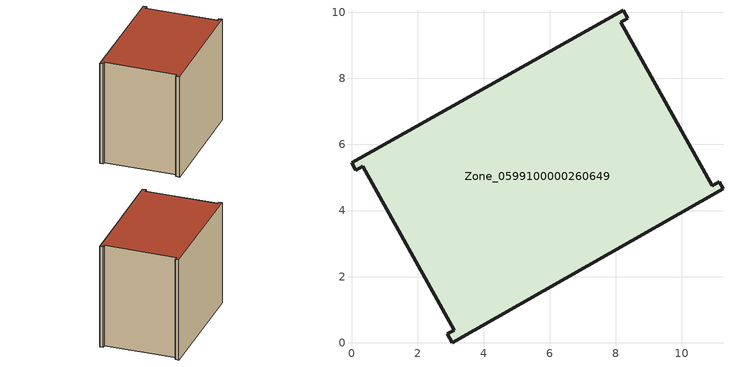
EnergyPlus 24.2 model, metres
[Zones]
Zone_0599100000260649
 floor ground (C_G): 8.23,10.06 8.37,9.82 8.16,9.7 10.92,4.75 11.13,4.87 11.25,4.66 3.04,0 2.9,0.26 3.11,0.38 0.34,5.34 0.13,5.22 0,5.45 z0
 wall outside (C_F): 11.25,4.66 11.13,4.87 10.92,4.75 8.16,9.7 8.37,9.82 8.23,10.06 0,5.45 0.13,5.22 0.34,5.34 3.11,0.38 2.9,0.26 3.04,0 11.25,4.66 z0:8.38
 roof outside (C_R): 8.23,10.06 0,5.45 0.13,5.22 0.34,5.34 3.11,0.38 2.9,0.26 3.04,0 11.25,4.66 11.13,4.87 10.92,4.75 8.16,9.7 8.37,9.82 z8.38
[BUILDING]
Pand.0599100000260649: North Axis=0; Terrain=City; Loads Convergence Tolerance Value=0.04; Temperature Convergence Tolerance Value=0.4; Solar Distribution=FullExterior; Maximum Number of Warmup Days=25; Minimum Number of Warmup Days=1
[Site:Location]
Rotterdam.The.Hague.AP_ZH_NLD Design_Conditions: Latitude=51.96; Longitude=4.45; Time Zone=1; Elevation=-4.5
[SITE:GROUNDTEMPERATURE:BUILDINGSURFACE]
18, 18, 18, 18, 18, 18, 18, 18, 18, 18, 18, 18
[MATERIAL] Thermal Absorptance=0.9; Solar Absorptance=0.7; Visible Absorptance=0.7
Name | Roughness | Thickness | Conductivity | Density | Specific Heat
G.TI.1965-1974 | MediumSmooth | 0.15 | 0.882353 | 540 | 1210
F.TI.1965-1974 | Rough | 0.3 | 0.697674 | 1920 | 840
R.TI.1965-1974 | MediumRough | 0.2 | 0.232558 | 1500 | 1000
[CONSTRUCTION]
C_G: G.TI.1965-1974
C_F: F.TI.1965-1974
C_R: R.TI.1965-1974
[ZONE]
Zone_0599100000260649: Type=1; Multiplier=1; Ceiling Height=Autocalculate; Volume=Autocalculate; Floor Area=autocalculate; Part of Total Floor Area=Yes
[ZONEINFILTRATION:DESIGNFLOWRATE]
Infil_Zone_0599100000260649: Zone or ZoneList or Space or SpaceList=Zone_0599100000260649; Schedule=AlwaysOn; Design Flow Rate Calculation Method=Flow/Area; Flow Rate per Floor Area=0.003; Constant Term Coefficient=1; Temperature Term Coefficient=0; Velocity Term Coefficient=0; Velocity Squared Term Coefficient=0
[HVACTEMPLATE:ZONE:IDEALLOADSAIRSYSTEM]
Zone_0599100000260649: Maximum Heating Supply Air Temperature=50; Minimum Cooling Supply Air Temperature=13; Maximum Heating Supply Air Humidity Ratio=0.0156; Minimum Cooling Supply Air Humidity Ratio=0.0077; Heating Limit=NoLimit; Cooling Limit=NoLimit; Dehumidification Control Type=ConstantSensibleHeatRatio; Cooling Sensible Heat Ratio=0.7; Dehumidification Setpoint=60; Humidification Control Type=None; Humidification Setpoint=30; Outdoor Air Method=None; Outdoor Air Flow Rate per Person=0.00944; Outdoor Air Flow Rate per Zone Floor Area=0; Outdoor Air Flow Rate per Zone=0; Demand Controlled Ventilation Type=None; Outdoor Air Economizer Type=NoEconomizer; Heat Recovery Type=None; Sensible Heat Recovery Effectiveness=0.7; Latent Heat Recovery Effectiveness=0.65
[ZONECONTROL:THERMOSTAT]
ThermostatControl_Zone_0599100000260649: Zone or ZoneList=Zone_0599100000260649; Control Type Schedule=DualSetpointControlType; Control 1=Thermostat_Zone_0599100000260649; Temperature Difference Between Cutout And Setpoint=0
[THERMOSTATSETPOINT:DUALSETPOINT]
Thermostat_Zone_0599100000260649: Heating Setpoint Temperature Schedule=HeatingSetpoint_Zone_0599100000260649; Cooling Setpoint Temperature Schedule=CoolingSetpoint_Zone_0599100000260649
[SCHEDULE:COMPACT]
HeatingSetpoint_Zone_0599100000260649: Through: 12/31, For: AllDays, Until: 24:00, 21
CoolingSetpoint_Zone_0599100000260649: Through: 12/31, For: AllDays, Until: 24:00, 24
DualSetpointControlType: Through: 12/31, For: AllDays, Until: 24:00, 4
AlwaysOn: Through: 12/31, For: AllDays, Until: 24:00, 1
